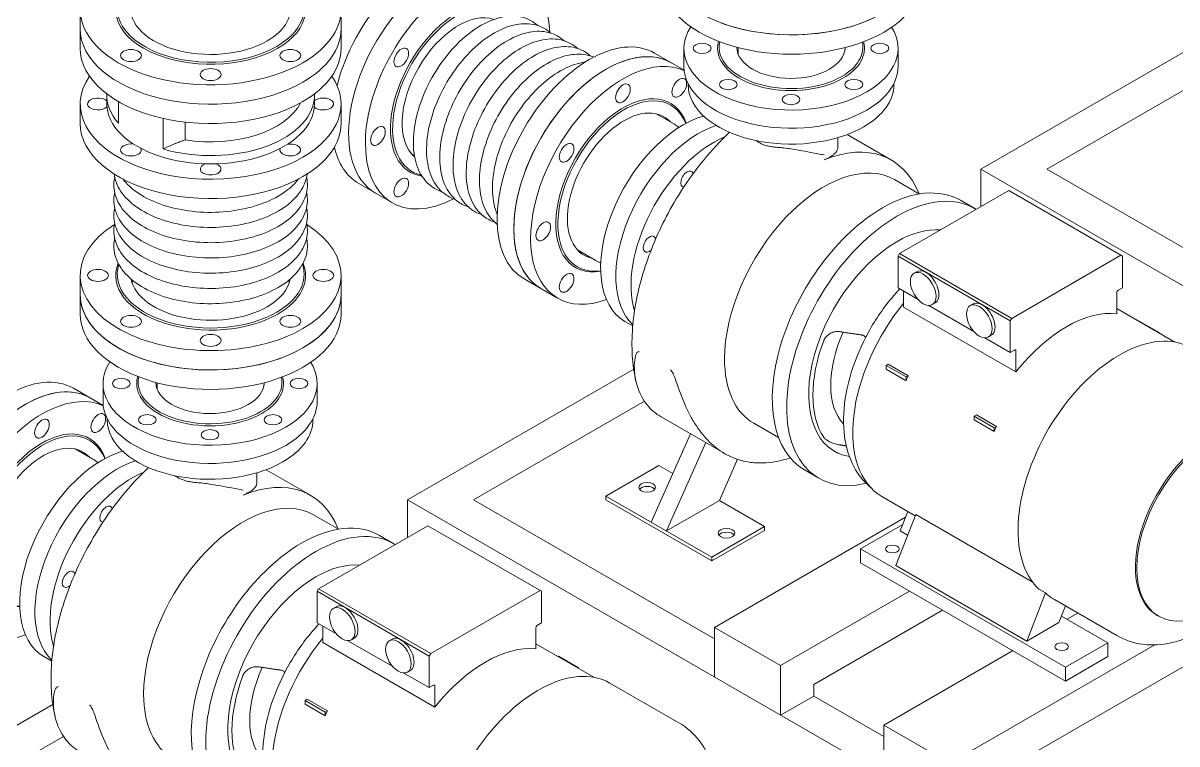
# Model space of a CAD drawing. Header units: millimetres. Extents: x -312439 to 477422, y -331570 to 212570.
# Drawn here: x 412898 to 413654, y 89697 to 90169 of the extents above; entities that cross this region are included whole.
import ezdxf

# ---------------------------------------------------------------- set-up
doc = ezdxf.new("R2010")
doc.units = ezdxf.units.MM

msp = doc.modelspace()

# ---------------------------------------------------------------- linework, layer by layer
at = {"color": 0, "linetype": 'Continuous', "lineweight": 0, "extrusion": (1.25969e-16, 0.816497, 0.57735)}
for p, q in [((412935.414, 90152.913), (412935.414, 90178.317)), ((413106.287, 90152.913), (413106.287, 90178.317)), ((413525.28, 90073.749), (413673.437, 90159.287)), ((413330.882, 90141.018), (413330.882, 90152.919)), ((413366.374, 90149.161), (413366.374, 90153.39)), ((413436.377, 90151.821), (413436.377, 90153.39)), ((413471.133, 90141.018), (413471.133, 90152.919)), ((413311.597, 90149.775), (413331.011, 90138.567)), ((413568.587, 90073.749), (413680.464, 90138.341)), ((413333.638, 90129.016), (413333.638, 90129.779)), ((413468.377, 90129.016), (413468.377, 90129.779)), ((412952.869, 90121.816), (412952.869, 90116.409)), ((413088.832, 90121.816), (413088.832, 90116.409)), ((412935.414, 90103.707), (412935.414, 90116.409)), ((412960.417, 90118.046), (412960.417, 90103.841)), ((413106.287, 90103.707), (413106.287, 90116.409)), ((412989.716, 90106.978), (412989.716, 90086.925)), ((413324.186, 90103.363), (413312.706, 90109.991)), ((413004.188, 90092.87), (413004.188, 90104.534)), ((413431.63, 90087.846), (413431.63, 90094.371)), ((413437.731, 90096.407), (413466.767, 90079.643)), ((413152.699, 90083.457), (413154.323, 90082.519)), ((413958.407, 89823.683), (413525.28, 90073.749)), ((413525.28, 90073.749), (413525.28, 90049.08)), ((413568.587, 90073.749), (413726.367, 89982.655)), ((413139.893, 90051.6), (413117.893, 90064.302)), ((413485.077, 90057.418), (413468.757, 90066.84)), ((413543.67, 90059.697), (413472.069, 90018.359)), ((413521.374, 90047.872), (413511.926, 90053.327)), ((413617.16, 90017.268), (413543.67, 90059.697)), ((413272.649, 90014.097), (413261.168, 90020.726)), ((413472.069, 90018.359), (413471.124, 90016.722)), ((413471.124, 90016.722), (413471.124, 89995.992)), ((413544.614, 89974.293), (413471.124, 90016.722)), ((413545.559, 89975.929), (413472.069, 90018.359)), ((413617.16, 90017.268), (413545.559, 89975.929)), ((413618.105, 90016.722), (413617.16, 90017.268)), ((413618.105, 89995.992), (413618.105, 90016.722)), ((412935.414, 90004.094), (412935.414, 89978.691)), ((412969.405, 89999.256), (412969.405, 90001.131)), ((413072.296, 89999.256), (413072.296, 90001.131)), ((413106.287, 90004.094), (413106.287, 89978.691)), ((413226.16, 90001.794), (413248.16, 89989.093)), ((413481.668, 90005.491), (413483.558, 90006.582)), ((413483.946, 89988.59), (413471.124, 89995.992)), ((413474.799, 89993.871), (413474.799, 89983.229)), ((413615.375, 89994.416), (413618.105, 89995.992)), ((413493.546, 89984.918), (413495.436, 89986.009)), ((413518.413, 89984.276), (413520.303, 89985.367)), ((413614.43, 89978.986), (413614.43, 89992.78)), ((413548.289, 89940.8), (413474.799, 89983.229)), ((413520.691, 89967.375), (413491.268, 89984.362)), ((413652.383, 89960.396), (413614.43, 89982.308)), ((413297.346, 89970.95), (413292.139, 89973.955)), ((413545.559, 89975.929), (413544.614, 89974.293)), ((413544.614, 89974.293), (413544.614, 89953.563)), ((413628.826, 89973.997), (413629.128, 89974.172)), ((413642.251, 89966.595), (413629.128, 89974.172)), ((413544.614, 89953.563), (413528.013, 89963.148)), ((413530.291, 89963.703), (413532.181, 89964.794)), ((413641.949, 89966.42), (413642.251, 89966.595)), ((413642.251, 89966.246), (413642.251, 89966.595)), ((413544.614, 89953.563), (413547.344, 89955.139)), ((413548.289, 89954.593), (413548.289, 89940.8)), ((413149.828, 89856.982), (413297.985, 89942.52)), ((413464.712, 89945.921), (413463.25, 89945.077)), ((413463.25, 89942.643), (413463.25, 89945.077)), ((413463.25, 89945.077), (413476.373, 89937.5)), ((413476.373, 89935.067), (413463.25, 89942.643)), ((413464.712, 89945.921), (413477.836, 89938.344)), ((412950.357, 89921.321), (412950.357, 89933.223)), ((412985.849, 89929.464), (412985.849, 89933.694)), ((413055.852, 89932.125), (413055.852, 89933.694)), ((413090.608, 89921.321), (413090.608, 89933.223)), ((413477.836, 89938.344), (413476.373, 89937.5)), ((413476.373, 89937.5), (413476.373, 89935.067)), ((412931.072, 89930.079), (412950.486, 89918.87)), ((413193.135, 89856.982), (413305.012, 89921.574)), ((412953.113, 89909.32), (412953.113, 89910.083)), ((413087.852, 89909.32), (413087.852, 89910.083)), ((413315.986, 89911.346), (413357.63, 89887.302)), ((413522.455, 89912.584), (413520.993, 89911.739)), ((413520.993, 89909.306), (413520.993, 89911.739)), ((413520.993, 89911.739), (413534.116, 89904.163)), ((413522.455, 89912.584), (413535.578, 89905.007)), ((413392.884, 89897.735), (413376.565, 89907.157)), ((413534.116, 89901.729), (413520.993, 89909.306)), ((413535.578, 89905.007), (413534.116, 89904.163)), ((413534.116, 89904.163), (413534.116, 89901.729)), ((413335.161, 89900.275), (413309.355, 89842.389)), ((412943.661, 89883.667), (412932.181, 89890.295)), ((413345.239, 89894.456), (413319.433, 89836.57)), ((413279.749, 89859.482), (413314.394, 89879.485)), ((413314.394, 89879.485), (413323.539, 89874.205)), ((413354.079, 89856.573), (413365.869, 89883.565)), ((413051.105, 89868.15), (413051.105, 89874.675)), ((413057.206, 89876.711), (413086.242, 89859.947)), ((413419.299, 89871.073), (413409.851, 89876.528)), ((413582.955, 89606.916), (413149.828, 89856.982)), ((413149.828, 89856.982), (413149.828, 89832.313)), ((413193.135, 89856.982), (413350.915, 89765.888)), ((413279.749, 89856.982), (413279.749, 89859.482)), ((413349.039, 89819.477), (413279.749, 89859.482)), ((413279.749, 89856.982), (413349.039, 89816.977)), ((413482.325, 89846.523), (413460.488, 89859.131)), ((413319.433, 89836.57), (413354.079, 89856.573)), ((413354.079, 89856.573), (413383.685, 89839.48)), ((413477.507, 89849.305), (413472.562, 89836.56)), ((413104.552, 89837.721), (413088.232, 89847.143)), ((413350.915, 89773.389), (413476.093, 89845.66)), ((413482.667, 89847.404), (413469.675, 89813.921)), ((413559.012, 89803.326), (413482.667, 89847.404)), ((413163.144, 89840.001), (413091.544, 89798.663)), ((413237.579, 89797.026), (413163.144, 89840.001)), ((413383.685, 89839.48), (413349.039, 89819.477)), ((413349.039, 89816.977), (413383.685, 89836.979)), ((413383.685, 89836.979), (413383.685, 89839.48)), ((413474.199, 89840.778), (413446.452, 89824.759)), ((413477.38, 89833.779), (413472.562, 89836.56)), ((413140.849, 89828.176), (413131.4, 89833.631)), ((413349.039, 89816.977), (413349.039, 89819.477)), ((413580.724, 89747.237), (413446.452, 89824.759)), ((413446.452, 89824.759), (413446.452, 89815.667)), ((413526.741, 89671.876), (413786.581, 89821.895)), ((413580.724, 89738.145), (413446.452, 89815.667)), ((413555.483, 89764.38), (413469.675, 89813.921)), ((413091.544, 89798.663), (413090.599, 89797.026)), ((413090.599, 89797.026), (413090.599, 89776.296)), ((413164.089, 89754.596), (413090.599, 89797.026)), ((413165.034, 89756.233), (413091.544, 89798.663)), ((413236.635, 89797.572), (413165.034, 89756.233)), ((413237.579, 89776.296), (413237.579, 89797.026)), ((413394.222, 89748.385), (413478.604, 89797.104)), ((413563.312, 89798.452), (413567.716, 89795.909)), ((413555.483, 89764.38), (413567.716, 89795.909)), ((413614.325, 89768.033), (413573.549, 89791.575)), ((413101.143, 89785.795), (413103.033, 89786.886)), ((413415.875, 89735.884), (413500.258, 89784.602)), ((413580.754, 89787.415), (413576.532, 89776.533)), ((413581.858, 89778.707), (413588.847, 89782.742)), ((413103.421, 89768.893), (413090.599, 89776.296)), ((413094.273, 89774.175), (413094.273, 89763.533)), ((413234.85, 89774.72), (413237.579, 89776.296)), ((413576.532, 89776.533), (413555.483, 89764.38)), ((413578.196, 89780.822), (413608.546, 89763.299)), ((413641.869, 89780.633), (413640.918, 89781.181)), ((413113.021, 89765.222), (413114.91, 89766.313)), ((413233.905, 89759.29), (413233.905, 89773.084)), ((413350.915, 89740.884), (413350.915, 89773.389)), ((413394.222, 89748.385), (413350.915, 89773.389)), ((413167.764, 89721.103), (413094.273, 89763.533)), ((413140.166, 89747.679), (413110.743, 89764.666)), ((413137.888, 89764.58), (413139.778, 89765.671)), ((413271.858, 89740.7), (413233.905, 89762.612)), ((413505.087, 89684.377), (413639.364, 89761.902)), ((413608.546, 89763.299), (413580.724, 89747.237)), ((413608.546, 89754.207), (413608.546, 89763.299)), ((412916.821, 89751.253), (412911.614, 89754.259)), ((413165.034, 89756.233), (413164.089, 89754.596)), ((413164.089, 89754.596), (413164.089, 89733.867)), ((413248.301, 89754.301), (413248.603, 89754.475)), ((413261.726, 89746.898), (413248.603, 89754.475)), ((413461.78, 89709.38), (413546.163, 89758.099)), ((413580.724, 89738.145), (413608.546, 89754.207)), ((413164.089, 89733.867), (413147.488, 89743.451)), ((413149.766, 89744.007), (413151.656, 89745.098)), ((413261.424, 89746.724), (413261.726, 89746.898)), ((413261.726, 89746.549), (413261.726, 89746.898)), ((413394.222, 89715.881), (413394.222, 89748.385)), ((413580.724, 89738.145), (413580.724, 89747.237)), ((413327.597, 89710.799), (413282.418, 89736.883)), ((413415.875, 89728.383), (413415.875, 89735.884)), ((413164.089, 89733.867), (413166.819, 89735.442)), ((413167.764, 89734.897), (413167.764, 89721.103)), ((413415.875, 89728.383), (413394.222, 89715.881)), ((413415.875, 89728.383), (413461.78, 89701.879)), ((412886.459, 89704.926), (412917.46, 89722.824)), ((413084.187, 89726.225), (413082.725, 89725.381)), ((413082.725, 89722.947), (413082.725, 89725.381)), ((413082.725, 89725.381), (413095.848, 89717.804)), ((413095.848, 89715.37), (413082.725, 89722.947)), ((413084.187, 89726.225), (413097.31, 89718.648)), ((413097.31, 89718.648), (413095.848, 89717.804)), ((413095.848, 89717.804), (413095.848, 89715.37)), ((413461.78, 89676.876), (413461.78, 89709.38)), ((413505.087, 89684.377), (413461.78, 89709.38)), ((412889.573, 89681.72), (412924.487, 89701.878))]:
    msp.add_line(p, q, dxfattribs=at)
at = {"color": 0, "linetype": 'Continuous', "lineweight": 0}
for centre, major_axis, start_param, end_param in [((413020.85, 90178.317), (-85.437, 0), 5.3599285, 8.6393798), ((413020.85, 90178.317), (-85.437, 0), 2.3561945, 4.0648495), ((413182.612, 90125.591), (-42.718, -73.99), 2.4008806, 7.0238973), ((413401.376, 90211.089), (85.437, 0), 3.1415927, 6.2831853), ((413401.376, 90211.089), (85.437, 0), 3.1415927, 5.4977871), ((413020.85, 90178.317), (62.164, 0), 2.548228, 5.4977871), ((413020.85, 90179.117), (61.184, 0), 2.5724111, 5.4977871), ((413020.85, 90179.117), (61.184, 0), 5.4977871, 6.8523669), ((413020.85, 90178.317), (62.164, 0), 5.4977871, 6.8765499), ((413401.376, 90198.388), (-85.437, 0), 0, 3.1415927), ((413020.85, 90179.117), (52.364, 0), 2.9636533, 5.4977871), ((413020.85, 90179.117), (52.364, 0), 5.4977871, 6.4611246), ((413160.612, 90138.292), (-42.718, -73.99), 4.3447405, 5.1587622), ((413171.612, 90131.942), (42.718, 73.99), 1.1827199, 3.1415927), ((413182.612, 90125.591), (-31.082, -53.835), 2.9155137, 6.5092642), ((413183.305, 90125.191), (30.592, 52.987), 6.0996813, 9.608282), ((413183.305, 90125.191), (26.182, 45.349), 0.1074861, 3.0341065), ((413401.008, 90152.919), (-70.126, 0), 5.9253345, 8.6393798), ((413401.008, 90152.919), (-70.126, 0), 2.3561945, 3.4900951), ((413020.85, 90165.615), (85.437, 0), 3.1415927, 5.4977871), ((413020.85, 90165.615), (85.437, 0), 5.4977871, 6.2831853), ((413268.879, 90075.785), (-42.718, -73.99), 3.1415927, 6.2831853), ((413020.85, 90152.913), (85.437, 0), 3.1415927, 5.4977871), ((413020.85, 90152.913), (85.437, 0), 5.4977871, 6.2831853), ((413279.879, 90069.434), (42.718, 73.99), 0, 3.1415927), ((413279.879, 90069.434), (-42.718, -73.99), 3.1415927, 6.2831853), ((413401.008, 90152.919), (48.077, 0), 2.9758805, 5.4977871), ((413401.008, 90153.719), (47.097, 0), 3.0123881, 5.4977871), ((413401.008, 90153.719), (-35.522, 0), 0.0046581, 3.1274188), ((413401.008, 90153.719), (47.097, 0), 5.4977871, 6.4028741), ((413401.008, 90152.919), (48.077, 0), 5.4977871, 6.4395492), ((413290.879, 90063.083), (-42.718, -73.99), 3.200003, 6.8887807), ((413401.008, 90141.018), (70.126, 0), 3.1415927, 5.4977871), ((413401.008, 90141.018), (70.126, 0), 5.4977871, 6.2831853), ((413020.85, 90116.409), (85.437, 0), 2.7625544, 5.4977871), ((413020.85, 90116.409), (85.437, 0), 5.4977871, 6.6622236), ((413401.008, 90129.016), (67.37, 0), 3.1415927, 5.4977871), ((413401.008, 90129.016), (67.37, 0), 5.4977871, 6.2831853), ((413020.85, 90121.816), (-67.982, 0), 6.2526983, 6.7589009), ((413020.85, 90121.816), (-67.982, 0), 1.0950808, 3.1720797), ((413290.879, 90063.083), (-31.082, -53.835), 2.6938034, 6.7309746), ((413291.571, 90062.683), (-30.592, -52.987), 2.7167371, 6.7080408), ((412947.05, 90116.409), (6.798, 0), 2.3561945, 5.7639057), ((412947.05, 90116.409), (6.798, 0), 0.543593, 2.3561945), ((413020.85, 90116.409), (-67.982, 0), 0, 3.1415927), ((413020.85, 90126.896), (-61.245, 0), 1.2952655, 2.8630201), ((413094.651, 90116.409), (6.798, 0), 3.6608723, 8.6393798), ((413094.651, 90116.409), (6.798, 0), 2.3561945, 2.5979996), ((413291.571, 90062.683), (-26.182, -45.349), 2.9636533, 6.4611246), ((413330.418, 90040.255), (38.278, 66.3), 0.5367751, 3.1415927), ((413020.85, 90103.707), (-85.437, 0), 0, 2.3561945), ((413020.85, 90103.707), (-85.437, 0), 2.3561945, 3.1415927), ((413340.378, 90034.504), (38.278, 66.3), 0.5677543, 3.0100502), ((413350.339, 90028.754), (38.278, 66.3), 0.6508971, 2.6492859), ((413411.097, 89983.22), (55.67, 96.423), 5.8541062, 6.9211679), ((412968.666, 90086.28), (6.798, 0), 2.3561945, 6.5493038), ((412968.666, 90086.28), (6.798, 0), 1.3046778, 2.3561945), ((413073.035, 90086.28), (6.798, 0), 2.8754741, 8.1201002), ((413160.612, 90138.292), (-42.718, -73.99), 5.7339252, 6.2831853), ((413020.85, 90073.8), (6.798, 0), 2.3561945, 7.334702), ((413020.85, 90073.8), (6.798, 0), 2.090076, 2.3561945), ((413422.661, 89986.998), (-46.096, -79.841), 3.1415927, 5.4977871), ((413332.937, 90067.217), (2.909, 5.039), 5.7649915, 9.6527066), ((413460.888, 89964.928), (51.038, 88.4), 0, 0.7853982), ((413470.337, 89959.473), (51.038, 88.4), 6.2655751, 7.0685835), ((413460.888, 89964.928), (51.038, 88.4), 0.7853982, 3.1415927), ((413470.337, 89959.473), (51.038, 88.4), 0.7853982, 3.6442171), ((413020.85, 90004.094), (-85.437, 0), 5.5424733, 8.6393798), ((413020.85, 90004.094), (-85.437, 0), 2.3561945, 3.8823047), ((413470.337, 89959.473), (40.83, 70.72), 0.2661285, 0.7853982), ((413308.328, 90024.592), (2.909, 5.039), 5.7116982, 10.4544526), ((413470.337, 89959.473), (40.83, 70.72), 0.7853982, 3.3593822), ((413020.85, 90004.094), (-62.164, 0), 6.0571064, 8.6393798), ((413020.85, 90004.895), (61.184, 0), 2.9580887, 5.4977871), ((413020.85, 90004.895), (61.184, 0), 5.4977871, 6.4666893), ((413020.85, 90004.094), (-62.164, 0), 2.3561945, 3.3676716), ((413489.497, 89996.296), (5.939, -10.286), 0, 3.1415927), ((413020.85, 90004.895), (52.364, 0), 3.2490788, 5.4977871), ((413020.85, 90004.895), (52.364, 0), 5.4977871, 6.1756992), ((413615.375, 89993.325), (-0.668, -1.157), 3.9269908, 5.4977871), ((413020.85, 89991.393), (85.437, 0), 3.1415927, 6.2831853), ((413020.85, 89991.393), (85.437, 0), 3.1415927, 5.4977871), ((413020.85, 89991.393), (85.437, 0), 5.4977871, 6.2831853), ((413506.4, 89938.652), (45.911, 79.521), 1.293707, 3.1415927), ((413526.242, 89975.081), (5.939, -10.286), 0, 3.1415927), ((413020.85, 89978.691), (-85.437, 0), 0, 3.1415927), ((413581.36, 89895.374), (45.911, 79.521), 0.250983, 1.3198134), ((413616.044, 89875.348), (46.899, 81.231), 0, 3.0078879), ((413472.227, 89958.382), (-31.988, -55.404), 4.8886317, 6.1202388), ((413472.227, 89958.382), (40.207, 69.64), 1.853373, 2.859016), ((413547.344, 89954.048), (0.668, 1.157), 5.4977871, 7.0685835), ((413422.661, 89986.998), (-46.096, -79.841), 5.4977871, 6.2831853), ((412888.353, 89856.088), (-42.718, -73.99), 3.1415927, 6.2831853), ((413020.482, 89933.223), (-70.126, 0), 5.9253345, 8.6393798), ((413020.482, 89933.223), (-70.126, 0), 2.3561945, 3.4900951), ((412899.353, 89849.737), (42.718, 73.99), 0, 3.1415927), ((412899.353, 89849.737), (-42.718, -73.99), 3.1415927, 6.2831853), ((413020.482, 89933.223), (48.077, 0), 2.9758805, 5.4977871), ((413020.482, 89934.023), (47.097, 0), 3.0123881, 5.4977871), ((413020.482, 89934.023), (-35.522, 0), 0.0046581, 3.1274188), ((413020.482, 89934.023), (47.097, 0), 5.4977871, 6.4028741), ((413020.482, 89933.223), (48.077, 0), 5.4977871, 6.4395492), ((413530.441, 89924.771), (45.911, 79.521), 1.7299047, 1.7694129), ((412910.353, 89843.387), (-42.718, -73.99), 3.200003, 6.8887807), ((413020.482, 89921.321), (70.126, 0), 3.1415927, 5.4977871), ((413020.482, 89921.321), (70.126, 0), 5.4977871, 6.2831853), ((412910.353, 89843.387), (-31.082, -53.835), 2.6938034, 6.7309746), ((412911.046, 89842.987), (-30.592, -52.987), 2.7167371, 6.7080408), ((413020.482, 89909.32), (67.37, 0), 3.1415927, 5.4977871), ((413020.482, 89909.32), (67.37, 0), 5.4977871, 6.2831853), ((413588.184, 89891.434), (45.911, 79.521), 1.7299047, 1.7694129), ((413675.475, 89841.036), (34.557, 59.855), 0.7853982, 3.1415927), ((412911.046, 89842.987), (-26.182, -45.349), 2.9636533, 6.4611246), ((412949.892, 89820.559), (38.278, 66.3), 0.5367751, 3.1415927), ((412959.853, 89814.808), (38.278, 66.3), 0.5677543, 3.0100502), ((413419.294, 89992.189), (-60.833, -105.366), 0.3441126, 0.5652859), ((412969.813, 89809.057), (38.278, 66.3), 0.6508971, 2.6492859), ((413030.572, 89763.523), (55.67, 96.423), 5.8541062, 6.9211679), ((413306.815, 89862.608), (5.512, 0), 0.4037147, 2.737878), ((413042.136, 89767.302), (-46.096, -79.841), 3.1415927, 5.4977871), ((412952.412, 89847.52), (2.909, 5.039), 5.7649915, 9.6527066), ((413080.363, 89745.232), (51.038, 88.4), 0, 0.7853982), ((413089.812, 89739.776), (51.038, 88.4), 6.2655751, 7.0685835), ((413358.784, 89832.604), (5.512, 0), 0.4037147, 2.737878), ((413080.363, 89745.232), (51.038, 88.4), 0.7853982, 3.1415927), ((413089.812, 89739.776), (51.038, 88.4), 0.7853982, 3.6442171), ((413089.812, 89739.776), (40.83, 70.72), 0.2661285, 0.7853982), ((412927.803, 89804.896), (2.909, 5.039), 5.7116982, 10.4544526), ((413089.812, 89739.776), (40.83, 70.72), 0.7853982, 3.3593822), ((413108.972, 89776.599), (5.939, -10.286), 0, 3.1415927), ((413620.448, 89872.806), (-46.899, -81.231), 6.1494805, 6.2831853), ((413234.85, 89773.629), (-0.668, -1.157), 3.9269908, 5.4977871), ((413125.874, 89718.956), (45.911, 79.521), 1.293707, 3.1415927), ((413145.717, 89755.384), (5.939, -10.286), 0, 3.1415927), ((413200.834, 89675.677), (45.911, 79.521), 0.250983, 1.3198134), ((413235.519, 89655.652), (46.899, 81.231), 0, 3.0078879), ((413091.701, 89738.685), (-31.988, -55.404), 4.8886317, 6.1202388), ((413091.701, 89738.685), (40.207, 69.64), 1.853373, 2.859016), ((413042.136, 89767.302), (-46.096, -79.841), 5.4977871, 6.2831853), ((413166.819, 89734.351), (0.668, 1.157), 5.4977871, 7.0685835), ((413149.916, 89705.075), (45.911, 79.521), 1.7299047, 1.7694129)]:
    msp.add_ellipse(centre, major_axis=major_axis, ratio=0.5773503, start_param=start_param, end_param=end_param, dxfattribs=at)
for centre, major_axis in [((412968.666, 90148.188), (-6.798, 0)), ((413073.035, 90148.188), (-6.798, 0)), ((413145.712, 90146.895), (-3.399, -5.887)), ((413342.825, 90152.919), (5.818, 0)), ((413459.19, 90152.919), (-5.818, 0)), ((413020.85, 90135.708), (-6.798, 0)), ((413290.879, 90123.341), (-3.399, -5.887)), ((413327.779, 90126.996), (-3.399, -5.887)), ((413359.866, 90129.166), (5.818, 0)), ((413442.149, 90129.166), (-5.818, 0)), ((413401.008, 90119.328), (5.818, 0)), ((413130.427, 90095.462), (-3.399, -5.887)), ((413253.978, 90084.387), (-3.399, -5.887)), ((413145.712, 90061.678), (-3.399, -5.887)), ((413238.694, 90032.954), (-3.399, -5.887)), ((412947.05, 90004.094), (-6.798, 0)), ((413094.651, 90004.094), (-6.798, 0)), ((413253.978, 89999.17), (-3.399, -5.887)), ((413487.607, 89995.204), (5.939, -10.286)), ((413524.352, 89973.99), (5.939, -10.286)), ((412968.666, 89973.966), (-6.798, 0)), ((413073.035, 89973.966), (-6.798, 0)), ((413020.85, 89961.486), (-6.798, 0)), ((412962.3, 89933.223), (5.818, 0)), ((413078.665, 89933.223), (-5.818, 0)), ((412910.353, 89903.644), (-3.399, -5.887)), ((412947.253, 89907.299), (-3.399, -5.887)), ((412979.341, 89909.47), (5.818, 0)), ((413061.624, 89909.47), (-5.818, 0)), ((413676.426, 89840.487), (34.557, 59.855)), ((413020.482, 89899.631), (5.818, 0)), ((413306.815, 89865.108), (-5.512, 0)), ((413358.784, 89835.104), (-5.512, 0)), ((413467.45, 89824.759), (-4.454, 0)), ((413107.082, 89775.508), (5.939, -10.286)), ((413143.827, 89754.293), (5.939, -10.286)), ((413578.315, 89760.751), (-4.454, 0))]:
    msp.add_ellipse(centre, major_axis=major_axis, ratio=0.5773503, dxfattribs=at)
for points, knots in [([(413235.094, 90167.864), (413232.246, 90170.454), (413228.828, 90172.291), (413221.152, 90174.261), (413216.88, 90174.321), (413207.777, 90172.633), (413202.919, 90170.758), (413193.197, 90165.222), (413188.334, 90161.516), (413179.168, 90152.702), (413174.866, 90147.598), (413167.238, 90136.517), (413163.91, 90130.545), (413158.543, 90118.308), (413156.505, 90112.045), (413153.934, 90099.815), (413153.405, 90093.851), (413153.978, 90082.805), (413155.079, 90077.72), (413158.882, 90069.105), (413161.544, 90065.528), (413167.085, 90061.171), (413169.568, 90059.858), (413172.243, 90059.004)], [0.6602274, 0.6602274, 0.6602274, 0.6602274, 0.9452795, 0.9452795, 1.2436028, 1.2436028, 1.563904, 1.563904, 1.8920444, 1.8920444, 2.2193958, 2.2193958, 2.5456685, 2.5456685, 2.872043, 2.872043, 3.1996274, 3.1996274, 3.5274785, 3.5274785, 3.8442096, 3.8442096, 4.0521616, 4.0521616, 4.0521616, 4.0521616]), ([(413243.755, 90162.863), (413240.908, 90165.454), (413237.489, 90167.291), (413229.814, 90169.261), (413225.541, 90169.32), (413216.438, 90167.632), (413211.58, 90165.757), (413201.858, 90160.221), (413196.995, 90156.515), (413187.829, 90147.702), (413183.528, 90142.598), (413175.899, 90131.517), (413172.571, 90125.545), (413167.204, 90113.307), (413165.166, 90107.044), (413162.595, 90094.814), (413162.067, 90088.85), (413162.639, 90077.804), (413163.74, 90072.719), (413167.544, 90064.105), (413170.206, 90060.527), (413175.746, 90056.171), (413178.229, 90054.857), (413180.905, 90054.003)], [0.6602274, 0.6602274, 0.6602274, 0.6602274, 0.9452795, 0.9452795, 1.2436028, 1.2436028, 1.563904, 1.563904, 1.8920444, 1.8920444, 2.2193958, 2.2193958, 2.5456685, 2.5456685, 2.872043, 2.872043, 3.1996274, 3.1996274, 3.5274785, 3.5274785, 3.8442096, 3.8442096, 4.0521616, 4.0521616, 4.0521616, 4.0521616]), ([(413252.417, 90157.862), (413249.569, 90160.453), (413246.151, 90162.29), (413238.475, 90164.26), (413234.202, 90164.32), (413225.099, 90162.631), (413220.242, 90160.756), (413210.52, 90155.221), (413205.656, 90151.515), (413196.491, 90142.701), (413192.189, 90137.597), (413184.561, 90126.516), (413181.233, 90120.544), (413175.865, 90108.307), (413173.827, 90102.044), (413171.256, 90089.814), (413170.728, 90083.849), (413171.301, 90072.803), (413172.402, 90067.718), (413176.205, 90059.104), (413178.867, 90055.527), (413184.408, 90051.17), (413186.891, 90049.856), (413189.566, 90049.002)], [0.6602274, 0.6602274, 0.6602274, 0.6602274, 0.9452795, 0.9452795, 1.2436028, 1.2436028, 1.563904, 1.563904, 1.8920444, 1.8920444, 2.2193958, 2.2193958, 2.5456685, 2.5456685, 2.872043, 2.872043, 3.1996274, 3.1996274, 3.5274785, 3.5274785, 3.8442096, 3.8442096, 4.0521616, 4.0521616, 4.0521616, 4.0521616]), ([(413261.078, 90152.862), (413258.23, 90155.452), (413254.812, 90157.29), (413247.136, 90159.26), (413242.864, 90159.319), (413233.761, 90157.631), (413228.903, 90155.756), (413219.181, 90150.22), (413214.318, 90146.514), (413205.152, 90137.7), (413200.85, 90132.596), (413193.222, 90121.515), (413189.894, 90115.544), (413184.527, 90103.306), (413182.489, 90097.043), (413179.918, 90084.813), (413179.39, 90078.849), (413179.962, 90067.803), (413181.063, 90062.718), (413184.866, 90054.103), (413187.528, 90050.526), (413193.069, 90046.169), (413195.552, 90044.856), (413198.227, 90044.002)], [0.6602274, 0.6602274, 0.6602274, 0.6602274, 0.9452795, 0.9452795, 1.2436028, 1.2436028, 1.563904, 1.563904, 1.8920444, 1.8920444, 2.2193958, 2.2193958, 2.5456685, 2.5456685, 2.872043, 2.872043, 3.1996274, 3.1996274, 3.5274785, 3.5274785, 3.8442096, 3.8442096, 4.0521616, 4.0521616, 4.0521616, 4.0521616]), ([(413269.739, 90147.861), (413266.892, 90150.452), (413263.473, 90152.289), (413255.798, 90154.259), (413251.525, 90154.318), (413242.422, 90152.63), (413237.565, 90150.755), (413227.842, 90145.219), (413222.979, 90141.514), (413213.814, 90132.7), (413209.512, 90127.596), (413201.883, 90116.515), (413198.555, 90110.543), (413193.188, 90098.305), (413191.15, 90092.042), (413188.579, 90079.812), (413188.051, 90073.848), (413188.623, 90062.802), (413189.724, 90057.717), (413193.528, 90049.103), (413196.19, 90045.525), (413201.73, 90041.169), (413204.213, 90039.855), (413206.889, 90039.001)], [0.6602274, 0.6602274, 0.6602274, 0.6602274, 0.9452795, 0.9452795, 1.2436028, 1.2436028, 1.563904, 1.563904, 1.8920444, 1.8920444, 2.2193958, 2.2193958, 2.5456685, 2.5456685, 2.872043, 2.872043, 3.1996274, 3.1996274, 3.5274785, 3.5274785, 3.8442096, 3.8442096, 4.0521616, 4.0521616, 4.0521616, 4.0521616]), ([(413271.746, 90147.12), (413270.661, 90147.577), (413269.538, 90147.955), (413264.459, 90149.258), (413260.187, 90149.318), (413251.083, 90147.63), (413246.226, 90145.754), (413236.504, 90140.219), (413231.641, 90136.513), (413222.475, 90127.699), (413218.173, 90122.595), (413210.545, 90111.514), (413207.217, 90105.542), (413201.85, 90093.305), (413199.811, 90087.042), (413197.24, 90074.812), (413196.712, 90068.848), (413197.285, 90057.801), (413198.386, 90052.716), (413202.189, 90044.102), (413204.851, 90040.525), (413208.308, 90037.807), (413208.42, 90037.72), (413208.534, 90037.634)], [0.8575768, 0.8575768, 0.8575768, 0.8575768, 0.9452795, 0.9452795, 1.2436028, 1.2436028, 1.563904, 1.563904, 1.8920444, 1.8920444, 2.2193958, 2.2193958, 2.5456685, 2.5456685, 2.872043, 2.872043, 3.1996274, 3.1996274, 3.5274785, 3.5274785, 3.8442096, 3.8442096, 3.8548122, 3.8548122, 3.8548122, 3.8548122]), ([(413266.126, 90143.882), (413265.563, 90143.806), (413264.997, 90143.716), (413259.708, 90142.741), (413254.844, 90140.868), (413245.108, 90135.334), (413240.236, 90131.626), (413231.056, 90122.806), (413226.747, 90117.698), (413219.107, 90106.606), (413215.773, 90100.629), (413210.397, 90088.378), (413208.355, 90082.107), (413205.778, 90069.86), (413205.248, 90063.886), (413205.804, 90053.148), (413206.796, 90048.33), (413208.528, 90044.12)], [1.2042622, 1.2042622, 1.2042622, 1.2042622, 1.2427888, 1.2427888, 1.5630281, 1.5630281, 1.8913482, 1.8913482, 2.2188744, 2.2188744, 2.5452953, 2.5452953, 2.8718186, 2.8718186, 3.1995784, 3.1995784, 3.5081268, 3.5081268, 3.5081268, 3.5081268]), ([(413324.186, 90103.363), (413324.722, 90103.054), (413325.246, 90102.726), (413326.27, 90102.036), (413326.77, 90101.673), (413327.364, 90101.21), (413327.471, 90101.124), (413327.579, 90101.038)], [5.497787144, 5.497787144, 5.497787144, 5.497787144, 5.538084154, 5.538084154, 5.578381164, 5.578381164, 5.587386377, 5.587386377, 5.587386377, 5.587386377]), ([(413299.467, 89934.56), (413296.963, 89945.458), (413296.294, 89957.288), (413298.177, 89981.895), (413300.739, 89994.679), (413308.713, 90020.213), (413314.128, 90032.958), (413327.295, 90057.321), (413335.045, 90068.935), (413349.013, 90086.06), (413354.719, 90092.23), (413360.667, 90097.864)], [2.911542, 2.911542, 2.911542, 2.911542, 3.2337974, 3.2337974, 3.5560528, 3.5560528, 3.8783083, 3.8783083, 4.2005637, 4.2005637, 4.4023394, 4.4023394, 4.4023394, 4.4023394]), ([(413392.243, 90087.964), (413392.218, 90087.966), (413392.193, 90087.968), (413391.197, 90088.028), (413390.238, 90088.124), (413388.357, 90088.388), (413387.434, 90088.557), (413385.642, 90088.968), (413384.772, 90089.21), (413383.098, 90089.762), (413382.294, 90090.072), (413380.763, 90090.752), (413380.037, 90091.123), (413379.354, 90091.517)], [-23.7720727, -23.7720727, -23.7720727, -23.7720727, -23.6490925, -23.6490925, -18.919274, -18.919274, -14.1894555, -14.1894555, -9.459637, -9.459637, -4.7298185, -4.7298185, 0, 0, 0, 0]), ([(413392.243, 90087.964), (413393.579, 90087.886), (413394.95, 90087.755), (413397.849, 90087.416), (413399.366, 90087.203), (413402.615, 90086.706), (413404.332, 90086.416), (413408.774, 90085.636), (413411.395, 90085.142), (413417.191, 90084.05), (413420.167, 90083.486), (413422.658, 90083.066), (413422.66, 90083.066), (413422.661, 90083.065)], [168.0994963, 168.0994963, 168.0994963, 168.0994963, 175.7707899, 175.7707899, 184.1008857, 184.1008857, 193.7717817, 193.7717817, 209.8918038, 209.8918038, 232.5928532, 232.5928532, 232.6058232, 232.6058232, 232.6058232, 232.6058232]), ([(413431.63, 90087.846), (413431.63, 90087.515), (413431.59, 90087.182), (413431.419, 90086.491), (413431.282, 90086.133), (413430.905, 90085.418), (413430.667, 90085.062), (413430.088, 90084.356), (413429.749, 90084.005), (413428.973, 90083.312), (413428.536, 90082.97), (413427.573, 90082.297), (413427.046, 90081.966), (413425.913, 90081.321), (413425.307, 90081.006), (413424.028, 90080.396), (413423.357, 90080.101), (413422.661, 90079.819)], [38.3002272, 38.3002272, 38.3002272, 38.3002272, 42.8430296, 42.8430296, 47.7148808, 47.7148808, 52.5867321, 52.5867321, 57.4585834, 57.4585834, 62.3304347, 62.3304347, 67.2022859, 67.2022859, 72.0741372, 72.0741372, 76.9459885, 76.9459885, 76.9459885, 76.9459885]), ([(412958, 90068.414), (412957.86, 90067.77), (412957.746, 90067.123), (412957.142, 90062.562), (412957.636, 90058.577), (412960.57, 90050.914), (412963.047, 90047.25), (412969.823, 90040.419), (412974.237, 90037.295), (412984.506, 90032.016), (412990.384, 90029.878), (413002.943, 90026.819), (413009.62, 90025.895), (413023.109, 90025.332), (413029.918, 90025.69), (413043.021, 90027.654), (413049.311, 90029.26), (413060.766, 90033.599), (413065.926, 90036.333), (413074.556, 90042.722), (413078.034, 90046.378), (413082.743, 90054.181), (413084.057, 90058.31), (413084.304, 90064.467), (413084.128, 90066.456), (413083.701, 90068.414)], [2.2310237, 2.2310237, 2.2310237, 2.2310237, 2.2798116, 2.2798116, 2.5737204, 2.5737204, 2.8762787, 2.8762787, 3.1995214, 3.1995214, 3.527763, 3.527763, 3.8548309, 3.8548309, 4.1810229, 4.1810229, 4.5075647, 4.5075647, 4.835429, 4.835429, 5.1625333, 5.1625333, 5.4745897, 5.4745897, 5.6229579, 5.6229579, 5.6229579, 5.6229579]), ([(412957.639, 90070.522), (412957.881, 90068.587), (412958.367, 90066.67), (412960.57, 90060.916), (412963.047, 90057.251), (412969.823, 90050.42), (412974.237, 90047.296), (412984.506, 90042.017), (412990.384, 90039.879), (413002.943, 90036.82), (413009.62, 90035.896), (413023.109, 90035.333), (413029.918, 90035.691), (413043.021, 90037.655), (413049.311, 90039.262), (413060.766, 90043.6), (413065.926, 90046.335), (413074.556, 90052.723), (413078.034, 90056.379), (413082.382, 90063.584), (413083.624, 90067.019), (413084.062, 90070.522)], [2.4283731, 2.4283731, 2.4283731, 2.4283731, 2.5737204, 2.5737204, 2.8762787, 2.8762787, 3.1995214, 3.1995214, 3.527763, 3.527763, 3.8548309, 3.8548309, 4.1810229, 4.1810229, 4.5075647, 4.5075647, 4.835429, 4.835429, 5.1625333, 5.1625333, 5.4256085, 5.4256085, 5.4256085, 5.4256085]), ([(412963.253, 90067.275), (412964.164, 90066.093), (412965.171, 90064.948), (412969.774, 90060.306), (412974.194, 90057.177), (412984.478, 90051.89), (412990.366, 90049.749), (413002.942, 90046.687), (413009.627, 90045.763), (413023.132, 90045.202), (413029.949, 90045.561), (413043.066, 90047.531), (413049.362, 90049.142), (413060.83, 90053.491), (413065.995, 90056.232), (413073.52, 90061.811), (413076.262, 90064.439), (413078.448, 90067.275)], [2.7750585, 2.7750585, 2.7750585, 2.7750585, 2.8761769, 2.8761769, 3.199469, 3.199469, 3.5278984, 3.5278984, 3.855131, 3.855131, 4.1814683, 4.1814683, 4.5081649, 4.5081649, 4.8362139, 4.8362139, 5.0789232, 5.0789232, 5.0789232, 5.0789232]), ([(412958, 90058.413), (412957.86, 90057.769), (412957.746, 90057.122), (412957.142, 90052.561), (412957.636, 90048.576), (412960.57, 90040.913), (412963.047, 90037.249), (412969.823, 90030.417), (412974.237, 90027.293), (412984.506, 90022.015), (412990.384, 90019.877), (413002.943, 90016.817), (413009.62, 90015.893), (413023.109, 90015.33), (413029.918, 90015.688), (413043.021, 90017.652), (413049.311, 90019.259), (413060.766, 90023.597), (413065.926, 90026.332), (413074.556, 90032.721), (413078.034, 90036.377), (413082.743, 90044.18), (413084.057, 90048.308), (413084.304, 90054.465), (413084.128, 90056.455), (413083.701, 90058.413)], [2.2310237, 2.2310237, 2.2310237, 2.2310237, 2.2798116, 2.2798116, 2.5737204, 2.5737204, 2.8762787, 2.8762787, 3.1995214, 3.1995214, 3.527763, 3.527763, 3.8548309, 3.8548309, 4.1810229, 4.1810229, 4.5075647, 4.5075647, 4.835429, 4.835429, 5.1625333, 5.1625333, 5.4745897, 5.4745897, 5.6229579, 5.6229579, 5.6229579, 5.6229579]), ([(412958, 90048.412), (412957.86, 90047.768), (412957.746, 90047.121), (412957.142, 90042.56), (412957.636, 90038.575), (412960.57, 90030.912), (412963.047, 90027.247), (412969.823, 90020.416), (412974.237, 90017.292), (412984.506, 90012.013), (412990.384, 90009.875), (413002.943, 90006.816), (413009.62, 90005.892), (413023.109, 90005.329), (413029.918, 90005.687), (413043.021, 90007.651), (413049.311, 90009.258), (413060.766, 90013.596), (413065.926, 90016.331), (413074.556, 90022.72), (413078.034, 90026.375), (413082.743, 90034.179), (413084.057, 90038.307), (413084.304, 90044.464), (413084.128, 90046.454), (413083.701, 90048.412)], [2.2310237, 2.2310237, 2.2310237, 2.2310237, 2.2798116, 2.2798116, 2.5737204, 2.5737204, 2.8762787, 2.8762787, 3.1995214, 3.1995214, 3.527763, 3.527763, 3.8548309, 3.8548309, 4.1810229, 4.1810229, 4.5075647, 4.5075647, 4.835429, 4.835429, 5.1625333, 5.1625333, 5.4745897, 5.4745897, 5.6229579, 5.6229579, 5.6229579, 5.6229579]), ([(412958, 90038.41), (412957.86, 90037.767), (412957.746, 90037.119), (412957.142, 90032.558), (412957.636, 90028.574), (412960.57, 90020.911), (412963.047, 90017.246), (412969.823, 90010.415), (412974.237, 90007.291), (412984.506, 90002.012), (412990.384, 89999.874), (413002.943, 89996.815), (413009.62, 89995.891), (413023.109, 89995.328), (413029.918, 89995.686), (413043.021, 89997.65), (413049.311, 89999.257), (413060.766, 90003.595), (413065.926, 90006.33), (413074.556, 90012.718), (413078.034, 90016.374), (413082.743, 90024.177), (413084.057, 90028.306), (413084.304, 90034.463), (413084.128, 90036.453), (413083.701, 90038.41)], [2.2310237, 2.2310237, 2.2310237, 2.2310237, 2.2798116, 2.2798116, 2.5737204, 2.5737204, 2.8762787, 2.8762787, 3.1995214, 3.1995214, 3.527763, 3.527763, 3.8548309, 3.8548309, 4.1810229, 4.1810229, 4.5075647, 4.5075647, 4.835429, 4.835429, 5.1625333, 5.1625333, 5.4745897, 5.4745897, 5.6229579, 5.6229579, 5.6229579, 5.6229579]), ([(412958, 90028.409), (412957.86, 90027.765), (412957.746, 90027.118), (412957.142, 90022.557), (412957.636, 90018.572), (412960.57, 90010.909), (412963.047, 90007.245), (412969.823, 90000.414), (412974.237, 89997.29), (412984.506, 89992.011), (412990.384, 89989.873), (413002.943, 89986.814), (413009.62, 89985.889), (413023.109, 89985.327), (413029.918, 89985.684), (413043.021, 89987.649), (413049.311, 89989.255), (413060.766, 89993.594), (413065.926, 89996.328), (413074.556, 90002.717), (413078.034, 90006.373), (413082.743, 90014.176), (413084.057, 90018.305), (413084.304, 90024.461), (413084.128, 90026.451), (413083.701, 90028.409)], [2.2310237, 2.2310237, 2.2310237, 2.2310237, 2.2798116, 2.2798116, 2.5737204, 2.5737204, 2.8762787, 2.8762787, 3.1995214, 3.1995214, 3.527763, 3.527763, 3.8548309, 3.8548309, 4.1810229, 4.1810229, 4.5075647, 4.5075647, 4.835429, 4.835429, 5.1625333, 5.1625333, 5.4745897, 5.4745897, 5.6229579, 5.6229579, 5.6229579, 5.6229579]), ([(413276.359, 90012.322), (413276.23, 90012.372), (413276.102, 90012.423), (413275.404, 90012.705), (413274.84, 90012.956), (413273.73, 90013.498), (413273.184, 90013.788), (413272.649, 90014.097)], [2.266595257, 2.266595257, 2.266595257, 2.266595257, 2.27560047, 2.27560047, 2.31589748, 2.31589748, 2.35619449, 2.35619449, 2.35619449, 2.35619449]), ([(413452.674, 89865.533), (413450.141, 89867.679), (413447.877, 89870.131), (413442.18, 89877.873), (413439.535, 89883.704), (413435.835, 89897.288), (413435.148, 89905.22), (413435.988, 89922.214), (413437.69, 89931.329), (413443.237, 89949.416), (413447.073, 89958.385), (413456.442, 89975.365), (413461.96, 89983.379), (413469.472, 89992.192), (413470.883, 89993.769), (413472.322, 89995.301)], [2.4604668, 2.4604668, 2.4604668, 2.4604668, 2.6038377, 2.6038377, 2.8762302, 2.8762302, 3.2002497, 3.2002497, 3.5480125, 3.5480125, 3.8933839, 3.8933839, 4.2360865, 4.2360865, 4.3131824, 4.3131824, 4.3131824, 4.3131824]), ([(413422.403, 89961.257), (413422.442, 89961.36), (413422.483, 89961.463), (413422.716, 89962.01), (413422.948, 89962.431), (413423.494, 89963.261), (413423.84, 89963.694), (413424.616, 89964.505), (413425.047, 89964.884), (413425.966, 89965.567), (413426.454, 89965.871), (413427.455, 89966.393), (413427.968, 89966.611), (413428.947, 89966.943), (413429.452, 89967.077), (413430.492, 89967.26), (413431.027, 89967.31), (413431.953, 89967.308), (413432.346, 89967.279), (413432.73, 89967.219)], [42.5320129, 42.5320129, 42.5320129, 42.5320129, 42.9692123, 42.9692123, 44.8870739, 44.8870739, 47.1097462, 47.1097462, 49.3324185, 49.3324185, 51.5550908, 51.5550908, 53.7777631, 53.7777631, 55.8559587, 55.8559587, 57.9341544, 57.9341544, 59.4721664, 59.4721664, 59.4721664, 59.4721664]), ([(413447.083, 89965.08), (413447.266, 89965.054), (413447.447, 89965.021), (413447.879, 89964.924), (413448.126, 89964.853), (413448.367, 89964.767)], [60.4384535, 60.4384535, 60.4384535, 60.4384535, 61.1672301, 61.1672301, 62.2021853, 62.2021853, 62.2021853, 62.2021853]), ([(413448.367, 89964.767), (413448.689, 89964.652), (413448.981, 89964.49), (413449.509, 89964.048), (413449.723, 89963.773), (413449.895, 89963.449), (413449.903, 89963.434), (413449.911, 89963.419)], [-18.8520508, -18.8520508, -18.8520508, -18.8520508, -16.6572549, -16.6572549, -14.2967967, -14.2967967, -14.1797131, -14.1797131, -14.1797131, -14.1797131]), ([(413315.986, 89911.346), (413312.441, 89913.393), (413309.359, 89916.018), (413305.459, 89920.816), (413304.265, 89922.603), (413302.291, 89926.236), (413301.481, 89928.055), (413300.2, 89931.663), (413299.7, 89933.432), (413299.017, 89936.652), (413298.786, 89938.079), (413298.504, 89940.643), (413298.423, 89941.77), (413298.303, 89945.709), (413298.512, 89948.211), (413299.026, 89950.77), (413299.19, 89951.423), (413299.576, 89952.539), (413299.82, 89953.105), (413300.316, 89953.762), (413300.541, 89953.971), (413300.932, 89954.099), (413301.08, 89954.114), (413301.342, 89954.053), (413301.441, 89954.014), (413301.544, 89953.954)], [156.4829114, 156.4829114, 156.4829114, 156.4829114, 194.2992577, 194.2992577, 214.0351962, 214.0351962, 231.7072737, 231.7072737, 247.3901402, 247.3901402, 259.32134, 259.32134, 268.4364646, 268.4364646, 290.9429907, 290.9429907, 298.4028773, 298.4028773, 305.0026389, 305.0026389, 309.0122211, 309.0122211, 311.0112873, 311.0112873, 312.1814311, 312.1814311, 312.1814311, 312.1814311]), ([(413322.121, 89942.074), (413322.149, 89942.058), (413322.177, 89942.04), (413322.337, 89941.933), (413322.464, 89941.82), (413322.755, 89941.508), (413322.912, 89941.296), (413323.327, 89940.67), (413323.576, 89940.195), (413324.718, 89937.829), (413325.724, 89934.879), (413328.73, 89926.275), (413331.114, 89919.588), (413336.038, 89910.163), (413337.472, 89907.721), (413341.573, 89901.539), (413344.402, 89898.077), (413351.119, 89891.501), (413355.09, 89888.585), (413363.796, 89884.032), (413368.534, 89882.47), (413376.453, 89881.234), (413379.475, 89881.053), (413382.55, 89881.151)], [312.1824349, 312.1824349, 312.1824349, 312.1824349, 312.5061084, 312.5061084, 313.9769213, 313.9769213, 316.0221576, 316.0221576, 319.9724292, 319.9724292, 337.6340988, 337.6340988, 364.3612646, 364.3612646, 374.4335409, 374.4335409, 391.4731963, 391.4731963, 411.6702744, 411.6702744, 432.7693223, 432.7693223, 445.3261767, 445.3261767, 445.3261767, 445.3261767]), ([(413708.122, 89930.495), (413713.351, 89927.477), (413717.925, 89923.379), (413725.543, 89913.478), (413728.412, 89907.586), (413732.656, 89893.851), (413733.587, 89885.845), (413733.267, 89868.446), (413731.717, 89858.98), (413726.339, 89840.169), (413722.502, 89830.827), (413713.015, 89813.147), (413707.386, 89804.803), (413694.719, 89789.725), (413687.68, 89783), (413672.514, 89771.871), (413664.372, 89767.471), (413647.886, 89762.263), (413639.53, 89761.211), (413625.35, 89763.114), (413619.536, 89765.025), (413614.325, 89768.033)], [5.4977871, 5.4977871, 5.4977871, 5.4977871, 5.7317072, 5.7317072, 5.9891723, 5.9891723, 6.3046849, 6.3046849, 6.6596935, 6.6596935, 7.0147316, 7.0147316, 7.3659534, 7.3659534, 7.7193111, 7.7193111, 8.076631, 8.076631, 8.4062449, 8.4062449, 8.6393798, 8.6393798, 8.6393798, 8.6393798]), ([(413432.73, 89893.028), (413432.346, 89893.087), (413431.953, 89893.16), (413431.027, 89893.358), (413430.492, 89893.493), (413429.452, 89893.79), (413428.947, 89893.953), (413427.968, 89894.303), (413427.455, 89894.505), (413426.454, 89894.946), (413425.966, 89895.185), (413425.047, 89895.689), (413424.616, 89895.955), (413423.84, 89896.498), (413423.494, 89896.776), (413422.948, 89897.289), (413422.716, 89897.542), (413422.483, 89897.858), (413422.442, 89897.917), (413422.403, 89897.976)], [32.6398021, 32.6398021, 32.6398021, 32.6398021, 34.1778142, 34.1778142, 36.2560098, 36.2560098, 38.3342055, 38.3342055, 40.5568778, 40.5568778, 42.7795501, 42.7795501, 45.0022224, 45.0022224, 47.2248947, 47.2248947, 49.1427563, 49.1427563, 49.5799557, 49.5799557, 49.5799557, 49.5799557]), ([(412943.661, 89883.667), (412944.196, 89883.358), (412944.721, 89883.03), (412945.745, 89882.34), (412946.244, 89881.977), (412946.838, 89881.513), (412946.946, 89881.428), (412947.053, 89881.342)], [5.497787144, 5.497787144, 5.497787144, 5.497787144, 5.538084154, 5.538084154, 5.578381164, 5.578381164, 5.587386377, 5.587386377, 5.587386377, 5.587386377]), ([(412918.942, 89714.863), (412916.438, 89725.762), (412915.768, 89737.592), (412917.652, 89762.198), (412920.214, 89774.983), (412928.188, 89800.517), (412933.603, 89813.262), (412946.77, 89837.625), (412954.52, 89849.239), (412968.488, 89866.363), (412974.194, 89872.533), (412980.142, 89878.168)], [2.911542, 2.911542, 2.911542, 2.911542, 3.2337974, 3.2337974, 3.5560528, 3.5560528, 3.8783083, 3.8783083, 4.2005637, 4.2005637, 4.4023394, 4.4023394, 4.4023394, 4.4023394]), ([(413011.718, 89868.268), (413011.693, 89868.27), (413011.667, 89868.271), (413010.672, 89868.332), (413009.712, 89868.427), (413007.832, 89868.691), (413006.909, 89868.86), (413005.117, 89869.271), (413004.247, 89869.513), (413002.572, 89870.066), (413001.768, 89870.376), (413000.238, 89871.056), (412999.512, 89871.426), (412998.829, 89871.82)], [-23.7720727, -23.7720727, -23.7720727, -23.7720727, -23.6490925, -23.6490925, -18.919274, -18.919274, -14.1894555, -14.1894555, -9.459637, -9.459637, -4.7298185, -4.7298185, 0, 0, 0, 0]), ([(413011.718, 89868.268), (413013.053, 89868.189), (413014.425, 89868.059), (413017.324, 89867.72), (413018.841, 89867.507), (413022.09, 89867.01), (413023.807, 89866.72), (413028.249, 89865.94), (413030.87, 89865.446), (413036.666, 89864.353), (413039.642, 89863.789), (413042.133, 89863.369), (413042.134, 89863.369), (413042.136, 89863.369)], [168.0994963, 168.0994963, 168.0994963, 168.0994963, 175.7707899, 175.7707899, 184.1008857, 184.1008857, 193.7717817, 193.7717817, 209.8918038, 209.8918038, 232.5928532, 232.5928532, 232.6058232, 232.6058232, 232.6058232, 232.6058232]), ([(413051.105, 89868.15), (413051.105, 89867.819), (413051.065, 89867.486), (413050.894, 89866.794), (413050.757, 89866.436), (413050.38, 89865.722), (413050.141, 89865.366), (413049.563, 89864.659), (413049.224, 89864.309), (413048.448, 89863.616), (413048.011, 89863.274), (413047.048, 89862.601), (413046.521, 89862.27), (413045.388, 89861.624), (413044.781, 89861.309), (413043.503, 89860.7), (413042.831, 89860.405), (413042.136, 89860.123)], [38.3002272, 38.3002272, 38.3002272, 38.3002272, 42.8430296, 42.8430296, 47.7148808, 47.7148808, 52.5867321, 52.5867321, 57.4585834, 57.4585834, 62.3304347, 62.3304347, 67.2022859, 67.2022859, 72.0741372, 72.0741372, 76.9459885, 76.9459885, 76.9459885, 76.9459885]), ([(413072.149, 89645.837), (413069.616, 89647.983), (413067.352, 89650.435), (413061.654, 89658.176), (413059.01, 89664.008), (413055.31, 89677.592), (413054.623, 89685.524), (413055.463, 89702.518), (413057.164, 89711.633), (413062.712, 89729.72), (413066.548, 89738.688), (413075.916, 89755.668), (413081.434, 89763.683), (413088.947, 89772.496), (413090.358, 89774.073), (413091.797, 89775.605)], [2.4604668, 2.4604668, 2.4604668, 2.4604668, 2.6038377, 2.6038377, 2.8762302, 2.8762302, 3.2002497, 3.2002497, 3.5480125, 3.5480125, 3.8933839, 3.8933839, 4.2360865, 4.2360865, 4.3131824, 4.3131824, 4.3131824, 4.3131824]), ([(413041.878, 89741.56), (413041.917, 89741.664), (413041.958, 89741.767), (413042.191, 89742.314), (413042.423, 89742.735), (413042.969, 89743.565), (413043.314, 89743.997), (413044.091, 89744.809), (413044.522, 89745.187), (413045.44, 89745.87), (413045.929, 89746.175), (413046.93, 89746.697), (413047.443, 89746.914), (413048.422, 89747.247), (413048.926, 89747.38), (413049.966, 89747.564), (413050.501, 89747.614), (413051.428, 89747.611), (413051.821, 89747.582), (413052.205, 89747.523)], [42.5320129, 42.5320129, 42.5320129, 42.5320129, 42.9692123, 42.9692123, 44.8870739, 44.8870739, 47.1097462, 47.1097462, 49.3324185, 49.3324185, 51.5550908, 51.5550908, 53.7777631, 53.7777631, 55.8559587, 55.8559587, 57.9341544, 57.9341544, 59.4721664, 59.4721664, 59.4721664, 59.4721664]), ([(413066.558, 89745.384), (413066.741, 89745.358), (413066.922, 89745.325), (413067.353, 89745.228), (413067.601, 89745.157), (413067.842, 89745.071)], [60.4384535, 60.4384535, 60.4384535, 60.4384535, 61.1672301, 61.1672301, 62.2021853, 62.2021853, 62.2021853, 62.2021853]), ([(413067.842, 89745.071), (413068.164, 89744.955), (413068.456, 89744.794), (413068.984, 89744.352), (413069.198, 89744.077), (413069.37, 89743.753), (413069.378, 89743.738), (413069.386, 89743.722)], [-18.8520508, -18.8520508, -18.8520508, -18.8520508, -16.6572549, -16.6572549, -14.2967967, -14.2967967, -14.1797131, -14.1797131, -14.1797131, -14.1797131]), ([(412935.46, 89691.65), (412931.915, 89693.696), (412928.834, 89696.321), (412924.933, 89701.12), (412923.74, 89702.907), (412921.766, 89706.54), (412920.956, 89708.359), (412919.674, 89711.967), (412919.175, 89713.735), (412918.492, 89716.956), (412918.261, 89718.383), (412917.979, 89720.946), (412917.898, 89722.074), (412917.777, 89726.012), (412917.986, 89728.515), (412918.501, 89731.074), (412918.664, 89731.727), (412919.05, 89732.843), (412919.295, 89733.409), (412919.791, 89734.066), (412920.016, 89734.275), (412920.406, 89734.403), (412920.555, 89734.418), (412920.816, 89734.357), (412920.916, 89734.317), (412921.018, 89734.258)], [156.4829114, 156.4829114, 156.4829114, 156.4829114, 194.2992577, 194.2992577, 214.0351962, 214.0351962, 231.7072737, 231.7072737, 247.3901402, 247.3901402, 259.32134, 259.32134, 268.4364646, 268.4364646, 290.9429907, 290.9429907, 298.4028773, 298.4028773, 305.0026389, 305.0026389, 309.0122211, 309.0122211, 311.0112873, 311.0112873, 312.1814311, 312.1814311, 312.1814311, 312.1814311]), ([(412941.595, 89722.378), (412941.624, 89722.362), (412941.652, 89722.344), (412941.812, 89722.237), (412941.938, 89722.123), (412942.23, 89721.812), (412942.387, 89721.6), (412942.802, 89720.973), (412943.051, 89720.499), (412944.193, 89718.133), (412945.199, 89715.183), (412948.205, 89706.579), (412950.589, 89699.892), (412955.513, 89690.467), (412956.947, 89688.025), (412961.048, 89681.843), (412963.877, 89678.381), (412970.594, 89671.804), (412974.564, 89668.888), (412983.27, 89664.336), (412988.009, 89662.774), (412995.927, 89661.537), (412998.95, 89661.356), (413002.025, 89661.455)], [312.1824349, 312.1824349, 312.1824349, 312.1824349, 312.5061084, 312.5061084, 313.9769213, 313.9769213, 316.0221576, 316.0221576, 319.9724292, 319.9724292, 337.6340988, 337.6340988, 364.3612646, 364.3612646, 374.4335409, 374.4335409, 391.4731963, 391.4731963, 411.6702744, 411.6702744, 432.7693223, 432.7693223, 445.3261767, 445.3261767, 445.3261767, 445.3261767]), ([(413327.597, 89710.799), (413332.826, 89707.78), (413337.4, 89703.683), (413345.017, 89693.782), (413347.887, 89687.889), (413352.131, 89674.154), (413353.062, 89666.148), (413352.741, 89648.749), (413351.192, 89639.283), (413345.814, 89620.473), (413341.977, 89611.131), (413332.49, 89593.45), (413326.861, 89585.107), (413314.194, 89570.029), (413307.155, 89563.304), (413291.988, 89552.175), (413283.847, 89547.775), (413267.361, 89542.566), (413259.005, 89541.515), (413244.825, 89543.418), (413239.01, 89545.328), (413233.8, 89548.337)], [5.4977871, 5.4977871, 5.4977871, 5.4977871, 5.7317072, 5.7317072, 5.9891723, 5.9891723, 6.3046849, 6.3046849, 6.6596935, 6.6596935, 7.0147316, 7.0147316, 7.3659534, 7.3659534, 7.7193111, 7.7193111, 8.076631, 8.076631, 8.4062449, 8.4062449, 8.6393798, 8.6393798, 8.6393798, 8.6393798])]:
    msp.add_open_spline(points, degree=3, knots=knots, dxfattribs=at)
for points, weights in [([(412989.716, 90086.925), (412997.33, 90090.538), (413004.188, 90092.87)], [1, 1.00639877115, 1]), ([(413432.73, 89967.219), (413440.303, 89966.044), (413447.083, 89965.08)], [1, 1.00128538739, 1]), ([(413437.236, 89892.337), (413435.021, 89892.672), (413432.73, 89893.028)], [1.0005420754, 1.00038839713, 1]), ([(413052.205, 89747.523), (413059.777, 89746.348), (413066.558, 89745.384)], [1, 1.00128538739, 1])]:
    msp.add_rational_spline(points, weights, degree=2, dxfattribs=at)
for points in [[(413379.354, 90091.517), (413378.825, 90091.823), (413378.308, 90092.15), (413377.808, 90092.499)], [(412998.829, 89871.82), (412998.299, 89872.126), (412997.783, 89872.454), (412997.283, 89872.803)]]:
    msp.add_open_spline(points, degree=3, dxfattribs=at)

doc.saveas('drawing.dxf')
